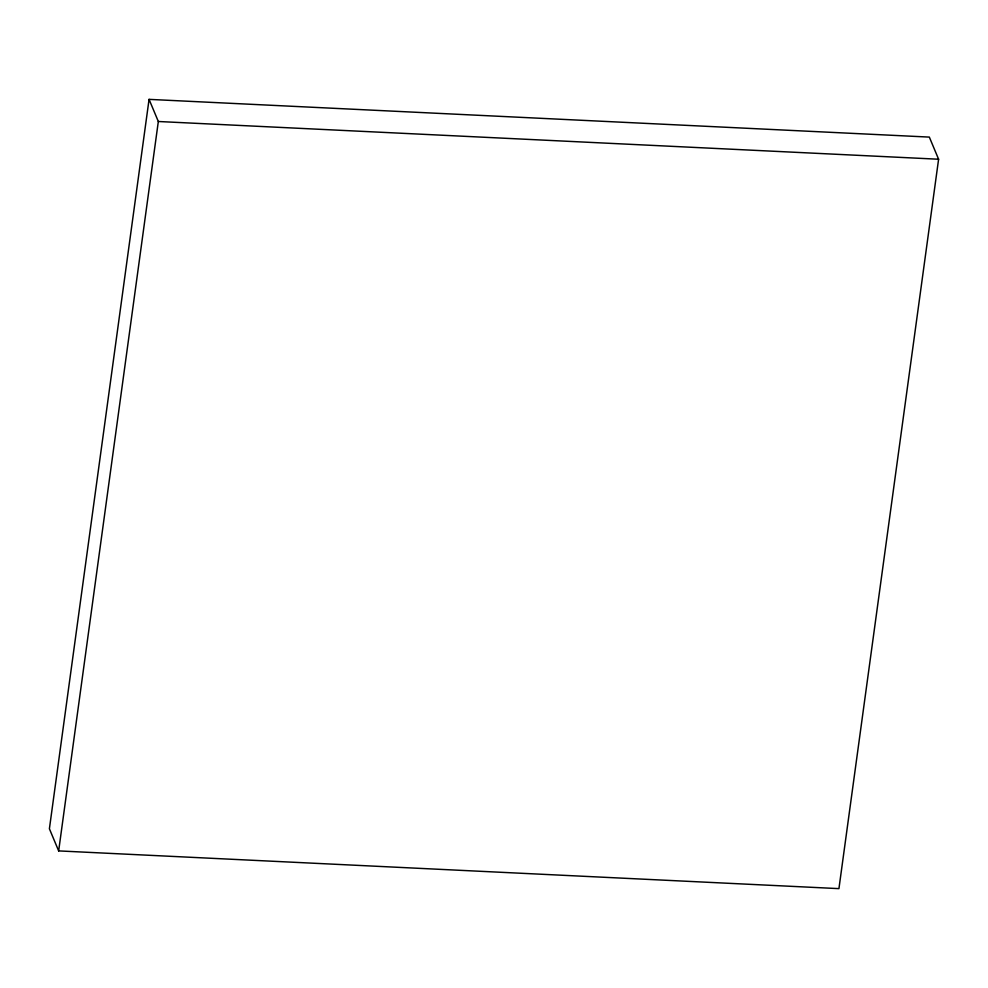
<?xml version="1.0" encoding="UTF-8"?>
<svg xmlns="http://www.w3.org/2000/svg" width="988" height="988" viewBox="0 0 988 988"><rect width="100%" height="100%" fill="white"/><g stroke="black" fill="none" stroke-linecap="round" stroke-linejoin="round"><path stroke-width="1.48" d="M149.065 99.368L49.4 828.771L58.663 850.903L838.936 888.632L938.6 159.229L929.338 137.097L149.065 99.368L158.327 121.499L58.663 850.903M158.327 121.499L938.6 159.229"/></g></svg>
